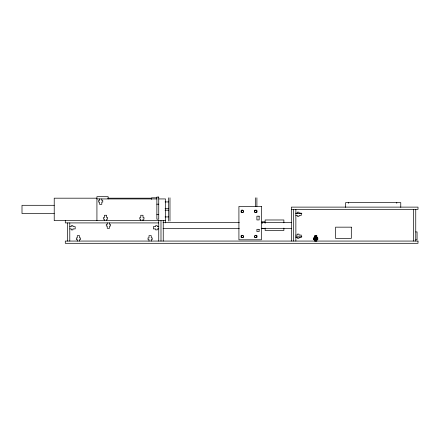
<?xml version="1.0" encoding="UTF-8"?>
<svg xmlns="http://www.w3.org/2000/svg" width="440" height="440" viewBox="0 0 440 440"><rect width="100%" height="100%" fill="white"/><g stroke="black" fill="none" stroke-linecap="round" stroke-linejoin="round"><path stroke-width="0.66" d="M262.075 223.02L262.416 221.815L264.869 221.815L265.072 223.02M262.075 228.212L261.872 228.63M264.869 228.63L265.072 228.212M156.871 197.813L151.624 197.813L151.624 199.37M96.751 198.187L54.219 198.187L54.219 220.666L165.484 220.666M107.723 198.187L151.624 198.187M96.927 198.935L156.871 198.935M158.741 198.935L165.484 198.935L165.484 222.915M165.066 201.933L168.482 201.933M156.871 204.182L158.741 204.182M54.219 205.304L22 205.304L22 213.549L54.219 213.549M165.066 208.676L168.482 208.676M291.374 209.369L418 209.369L418 207.119L291.374 207.119L291.374 241.065M165.066 210.177L168.482 210.177M241.164 210.194L242.847 210.194M256.899 210.194L254.65 210.194L254.65 212.438M242.847 212.438L241.164 212.438L241.164 210.755M255.211 212.438L256.899 212.438L256.899 210.755M295.867 213.114L297.368 213.114L297.368 212.141L299.013 212.141L299.013 213.114L301.263 213.114L301.263 215.364L299.013 215.364L299.013 216.337L297.368 216.337L297.368 215.364L295.867 215.364M295.867 213.604L301.862 213.604M156.871 214.671L158.741 214.671M165.066 216.92L168.482 216.92M163.053 222.536L239.333 222.536M261.322 222.536L291.561 222.536M158.741 222.915L65.291 222.915L65.291 220.666M69.79 226.661L71.286 226.661L71.286 225.687L72.936 225.687L72.936 226.661L75.18 226.661L75.18 228.91L72.936 228.91L72.936 229.884L71.286 229.884L71.286 228.91L69.79 228.91M158.741 226.661L157.245 226.661L157.245 225.687L155.595 225.687L155.595 226.661L153.346 226.661L153.346 228.91L155.595 228.91L155.595 229.884L157.245 229.884L157.245 228.91L158.741 228.91M163.053 228.531L239.333 228.531M261.322 228.531L291.561 228.531M262.213 228.212L262.416 228.619L264.869 228.619M415.712 231.924L417.065 231.924L417.065 239.789L415.8 239.789M295.867 235.07L297.368 235.07L297.368 234.097L299.013 234.097L299.013 235.07L301.263 235.07L301.263 237.314L299.013 237.314L299.013 238.293L297.368 238.293L297.368 237.314L295.867 237.314M241.164 235.301L242.847 235.301M255.211 235.301L256.899 235.301M295.867 236.83L301.862 236.83M242.847 237.551L241.164 237.551L241.164 235.862M255.211 237.551L256.899 237.551L256.899 235.862M314.6 237.914L313.627 237.914L313.627 239.564L314.6 239.564M316.85 237.914L317.823 237.914L317.823 239.564L316.85 239.564M261.872 221.815L262.213 223.02M415.75 209.369L415.75 241.065M413.507 209.369L413.507 241.065M400.769 207.345L400.769 202.626L345.62 202.626L345.62 207.345M396.776 202.626L396.776 203.302M348.562 202.626L348.562 203.302M317.598 237.82L317.598 239.767M317.224 237.82L317.224 239.767M316.85 241.065L316.85 235.67L314.6 235.67L314.6 241.065M316.476 235.879L316.476 241.065M316.096 235.879L316.096 241.065M315.722 235.879L315.722 241.065M315.348 235.879L315.348 241.065M314.974 235.879L314.974 241.065M314.226 237.82L314.226 239.767M313.852 237.82L313.852 239.767M295.867 209.369L295.867 241.065M293.618 209.369L293.618 241.065M283.872 222.849L283.872 219.978L265.139 219.978L265.139 223.097M283.872 228.091L283.872 230.45L265.139 230.45L265.139 228.091M262.141 222.216L262.141 223.097M256.899 197.813L256.899 206.421M255.398 197.813L255.398 206.657M254.65 235.862L254.65 237.551M243.414 210.755L243.414 212.438M243.414 235.862L243.414 237.551M169.983 197.813L169.983 221.04M168.482 197.813L168.482 221.04M163.24 220.666L163.24 241.065M160.99 220.666L160.99 241.065M158.741 220.666L158.741 241.065M151.25 241.065L151.25 239.564L152.224 239.564L152.224 237.914L151.25 237.914L151.25 235.67L149.001 235.67L149.001 237.914L148.027 237.914L148.027 239.564L149.001 239.564L149.001 241.065M143.006 220.666L143.006 219.17L143.985 219.17L143.985 217.52L143.006 217.52L143.006 215.27L140.762 215.27L140.762 217.52L139.788 217.52L139.788 219.17L140.762 219.17L140.762 220.666M109.5 222.915L109.5 224.411L110.473 224.411L110.473 226.061L109.5 226.061L109.5 228.311L107.25 228.311L107.25 226.061L106.276 226.061L106.276 224.411L107.25 224.411L107.25 222.915M108.169 198.935L108.169 196.691L96.927 196.691L96.927 220.666M106.667 220.666L106.667 219.17L107.641 219.17L107.641 217.52L106.667 217.52L106.667 215.27L104.423 215.27L104.423 217.52L103.444 217.52L103.444 219.17L104.423 219.17L104.423 220.666M101.8 198.935L101.8 200.437L102.773 200.437L102.773 202.087L101.8 202.087L101.8 204.331L99.55 204.331L99.55 202.087L98.576 202.087L98.576 200.437L99.55 200.437L99.55 198.935M79.53 241.065L79.53 239.564L80.504 239.564L80.504 237.914L79.53 237.914L79.53 235.67L77.281 235.67L77.281 237.914L76.307 237.914L76.307 239.564L77.281 239.564L77.281 241.065M69.79 222.915L69.79 241.065M67.54 222.915L67.54 241.065M158.741 197.065L156.871 197.065L156.871 219.203L158.741 219.17L158.741 197.065M261.393 206.448L238.915 206.448L238.915 239.8L261.393 239.8L261.393 206.448M259.144 216.189L256.899 216.189L256.899 219.934L259.144 219.934L259.144 216.189M351.312 227.161L335.577 227.161L335.577 238.398L351.312 238.398L351.312 227.161M259.144 229.306L256.899 229.306L256.899 231.556L259.144 231.556L259.144 229.306M418 241.065L65.291 241.065L65.291 243.309L418 243.309L418 241.065M241.725 212.289A1.122 1.122 0 0 0 243.414 211.316A1.122 1.122 0 0 0 241.725 210.342A1.122 1.122 0 0 0 241.725 212.289M241.725 237.397A1.122 1.122 0 0 0 243.414 236.429A1.122 1.122 0 0 0 241.725 235.455A1.122 1.122 0 0 0 241.725 237.397M255.211 212.289A1.122 1.122 0 0 0 256.899 211.316A1.122 1.122 0 0 0 255.211 210.342A1.122 1.122 0 0 0 255.211 212.289M255.211 237.397A1.122 1.122 0 0 0 256.899 236.429A1.122 1.122 0 0 0 255.211 235.455A1.122 1.122 0 0 0 255.211 237.397"/></g></svg>
